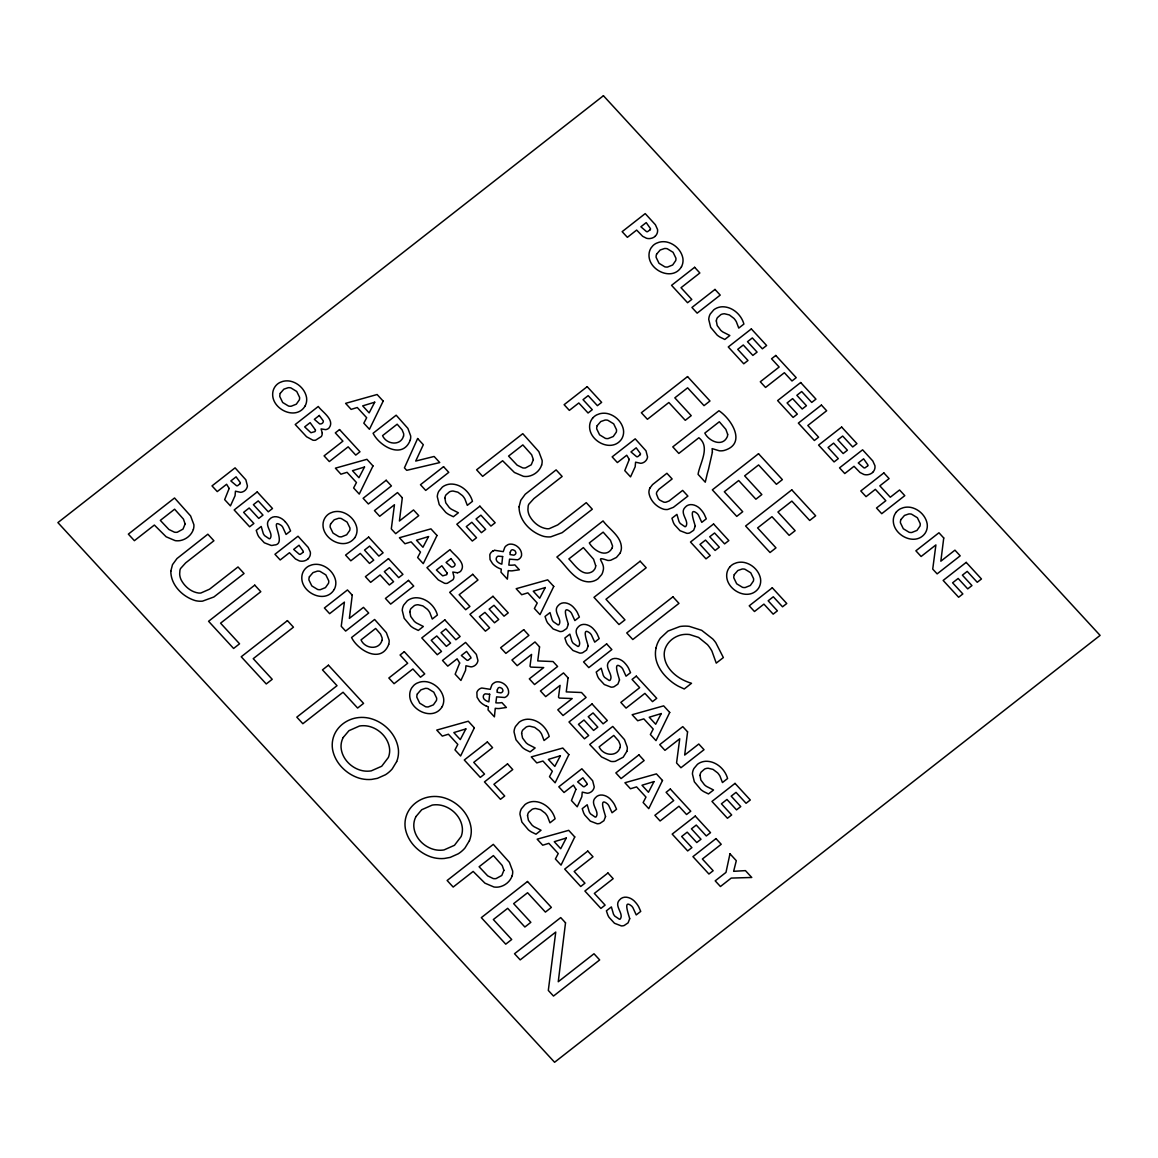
<?xml version="1.0" encoding="UTF-8"?>
<svg xmlns="http://www.w3.org/2000/svg" width="1158" height="1158" viewBox="0 0 1158 1158"><rect width="100%" height="100%" fill="white"/><g stroke="black" fill="none" stroke-linecap="round" stroke-linejoin="round"><path stroke-width="1.5" d="M619.979 553.278L616.432 557.461L610.831 560.197A11.754 10.654 22.4 0 1 607.849 560.458C592.78 555.362 606.039 562.209 603.043 570.952A14.938 13.534 22.4 0 1 601.682 574.6L598.049 578.739A15.575 14.113 22.4 0 1 588.221 581.852C573.818 580.867 566.349 565.48 556.882 557.041L603.057 520.912C609.166 529.293 621.238 536.111 621.426 547.792A14.851 13.462 22.4 0 1 619.979 553.278M494.756 550.311L503.238 551.642L504.758 547.416A8.178 7.411 22.4 0 1 506.089 545.867L507.797 544.738A7.368 6.673 22.4 0 1 510.085 544.115C515.976 543.681 522.142 549.239 521.578 555.261A6.716 6.094 22.4 0 1 520.449 557.765A7.252 6.572 22.4 0 1 519.406 558.793A6.803 6.166 22.4 0 1 517.525 559.792L509.578 559.169L508.825 565.104A21.481 19.469 22.4 0 0 514.847 564.872L519.334 569.779L512.039 570.851A19.932 18.065 22.4 0 1 508.217 570.59L507.363 579.145L500.994 572.211L501.284 569.114L499.995 568.65A18.094 16.4 22.4 0 1 492.555 563.628L490.037 559.56L489.82 554.798A7.484 6.789 22.4 0 1 491.397 552.178A8.164 7.397 22.4 0 1 493.033 550.962M457.309 572.761L452.807 572.038L453.979 576.829A7.657 6.934 22.4 0 1 453.024 579.695L447.321 583.299A7.99 7.237 22.4 0 1 444.629 583.314L438.303 579.897L426.955 567.652L450.013 549.616C453.516 554.725 467.137 563.063 460.739 571.155A6.34 5.747 22.4 0 1 457.309 572.761M486.403 706.105L488.329 706.814L488.039 709.912L494.408 716.845L495.262 708.291A20.033 18.152 22.4 0 0 499.084 708.551L506.379 707.48L501.892 702.588A21.51 19.498 22.4 0 1 495.87 702.834L496.623 696.87L504.555 697.492A6.832 6.195 22.4 0 0 506.451 696.494A7.266 6.586 22.4 0 0 507.494 695.451A6.731 6.094 22.4 0 0 508.608 692.962C509.173 686.926 503.021 681.382 497.129 681.816A7.368 6.673 22.4 0 0 494.842 682.438L493.134 683.567A8.193 7.426 22.4 0 0 491.803 685.116L490.283 689.343L481.8 688.011A7.382 6.702 22.4 0 0 480.078 688.663A8.149 7.382 22.4 0 0 478.428 689.879A7.484 6.789 22.4 0 0 476.864 692.484L477.082 697.261L479.615 701.328A17.992 16.313 22.4 0 0 486.403 706.119M285.244 521.795C281.597 517.192 273.65 514.181 269.293 519.551C263.459 525.515 274.113 533.129 270.089 538.571A2.316 2.099 22.4 0 1 269.221 538.774L264.603 535.633A13.216 11.971 22.4 0 1 263.286 533.592L261.216 526.456L256.236 530.35L257.612 534.446A18.238 16.53 22.4 0 0 258.9 536.878L264.328 542.798L271.175 545.432A8.251 7.469 22.4 0 0 274.012 545.027C288.356 544.796 267.382 516.034 281.481 525.602A13.766 12.477 22.4 0 1 282.74 527.179L286.069 534.446L290.571 530.929L288.574 526.427A23.146 20.974 22.4 0 0 285.244 521.795M727.644 434.279L725.863 429.372L719.321 421.758L704.817 433.092C708.812 441.198 722.462 447.437 727.253 436.812A7.484 6.789 22.4 0 0 727.644 434.279M492.917 551.049A7.484 6.789 22.4 0 1 494.654 550.383M170.819 571.14C170.718 585.022 182.66 596.848 195.355 600.626A20.801 18.846 22.4 0 0 202.505 601.147L213.868 596.992L244.048 573.514L238.012 566.957L209.526 589.205L200.87 593.012A11.233 10.176 22.4 0 1 198.394 593.012C190.925 591.897 184.513 586.397 181.126 579.811A17.587 15.937 22.4 0 1 179.664 574.021L179.924 570.315A10.364 9.394 22.4 0 1 180.576 568.506L185.685 562.86L213.912 540.757L207.861 534.2L176.971 558.561L172.499 564.655L170.819 571.14M519.074 506.828C518.958 520.709 530.9 532.535 543.594 536.328A20.786 18.832 22.4 0 0 550.745 536.849L562.122 532.694L592.303 509.216L586.252 502.644L557.765 524.892L549.124 528.714A11.233 10.176 22.4 0 1 546.634 528.699C539.179 527.599 532.752 522.099 529.365 515.513A17.631 15.98 22.4 0 1 527.918 509.708L528.178 506.003A10.379 9.409 22.4 0 1 528.815 504.208L533.925 498.562L562.151 476.459L556.115 469.887L525.225 494.249L520.753 500.343L519.074 506.828M712.402 452.127L708.421 469.598A111.877 101.397 22.4 0 0 707.205 473.955L705.265 482.177L698.071 474.346C699.664 463.475 710.809 446.916 698.867 437.753L678.82 453.444L672.784 446.872L718.959 410.743C731.682 419.254 747.084 443.963 723.996 450.505A14.851 13.462 22.4 0 1 719.335 450.795L712.112 448.609L712.402 452.127M409.845 611.916L410.728 616.519L414.246 621.253A16.313 14.793 22.4 0 0 416.417 622.961L423.35 626.478L418.313 630.43L413.782 628.229A22.089 20.019 22.4 0 1 410.67 626.044L404.185 618.3L402.246 610.44A15.213 13.78 22.4 0 1 403.722 605.012L407.312 600.785A15.343 13.91 22.4 0 1 415.65 597.76C425.695 597.499 434.843 605.547 437.406 615.028L432.267 619.052L429.85 612.683A18.007 16.328 22.4 0 0 427.403 609.325L422.858 605.895L418.038 604.751A8.671 7.86 22.4 0 0 414.419 605.547L410.931 608.601A8.83 8.005 22.4 0 0 409.961 611.033L409.845 611.916M444.889 498.201L445.772 502.818L449.29 507.551A16.328 14.793 22.4 0 0 451.446 509.259L458.394 512.777L453.357 516.729L448.826 514.528A22.089 20.019 22.4 0 1 445.714 512.343L439.229 504.599L437.29 496.739A15.199 13.78 22.4 0 1 438.766 491.31L442.356 487.084A15.343 13.91 22.4 0 1 450.694 484.058C460.739 483.798 469.887 491.846 472.45 501.327L467.311 505.351L464.894 498.982A18.05 16.357 22.4 0 0 462.447 495.624L457.902 492.193L453.082 491.035A8.671 7.86 22.4 0 0 449.463 491.846L445.975 494.9A8.83 8.005 22.4 0 0 445.005 497.332L444.889 498.201M521.636 733.376L522.519 737.993L526.036 742.712A16.342 14.808 22.4 0 0 528.207 744.435L535.141 747.952L530.103 751.904L525.573 749.689A22.089 20.019 22.4 0 1 522.461 747.518L515.976 739.759L514.036 731.914A15.213 13.795 22.4 0 1 515.513 726.471L519.102 722.245A15.329 13.896 22.4 0 1 527.44 719.219C537.486 718.973 546.634 727.021 549.21 736.488L544.057 740.512L541.64 734.158A18.036 16.342 22.4 0 0 539.208 730.799L534.663 727.369L529.828 726.211A8.671 7.86 22.4 0 0 526.21 727.021L522.721 730.076A8.83 8.005 22.4 0 0 521.751 732.507L521.636 733.376M527.541 815.681L528.424 820.298L531.942 825.017A16.342 14.808 22.4 0 0 534.113 826.74L541.047 830.257L536.009 834.194L531.479 831.994A22.016 19.961 22.4 0 1 528.366 829.808L521.882 822.064L519.942 814.219A15.213 13.78 22.4 0 1 521.418 808.776L525.008 804.549A15.343 13.896 22.4 0 1 533.346 801.524C543.391 801.264 552.554 809.312 555.102 818.793L549.963 822.817L547.531 816.462A18.108 16.4 22.4 0 0 545.1 813.104L540.554 809.674L535.734 808.516A8.671 7.86 22.4 0 0 532.115 809.326L528.627 812.366A8.83 8.005 22.4 0 0 527.657 814.812L527.541 815.681M700.011 775.426L700.894 780.029L704.426 784.762A16.342 14.808 22.4 0 0 706.583 786.47L713.531 789.988L708.479 793.939L703.948 791.725A22.089 20.019 22.4 0 1 700.836 789.553L694.351 781.809L692.426 773.949A15.213 13.78 22.4 0 1 693.903 768.521L697.478 764.294A15.343 13.896 22.4 0 1 705.83 761.269C715.861 761.009 725.024 769.057 727.586 778.523L722.447 782.547L720.015 776.193A18.036 16.342 22.4 0 0 717.584 772.835L713.038 769.404L708.218 768.246A8.671 7.86 22.4 0 0 704.6 769.057L701.111 772.111A8.83 8.005 22.4 0 0 700.141 774.543L700.011 775.426M716.324 320.954L717.207 325.557L720.739 330.291A16.342 14.808 22.4 0 0 722.896 331.999L729.844 335.516L724.807 339.453L720.276 337.253A22.031 19.961 22.4 0 1 717.149 335.082L710.679 327.338L708.739 319.478A15.213 13.795 22.4 0 1 710.216 314.05L713.791 309.808A15.358 13.91 22.4 0 1 722.143 306.783C732.189 306.523 741.337 314.585 743.899 324.066L738.761 328.09L736.329 321.721A18.007 16.328 22.4 0 0 733.897 318.363L729.352 314.933L724.532 313.775A8.671 7.86 22.4 0 0 720.913 314.585L717.424 317.639A8.83 8.005 22.4 0 0 716.455 320.071L716.324 320.954M322.271 433.078L322.242 433.714A7.657 6.934 22.4 0 1 321.302 436.566L315.598 440.185A7.99 7.237 22.4 0 1 312.906 440.185L306.581 436.769L295.218 424.523L318.276 406.472C321.779 411.597 335.415 419.92 329.002 428.026A6.369 5.761 22.4 0 1 325.572 429.632L321.084 428.909L322.271 433.078M185.121 523.937L183.007 529.105L177.29 532.231A8.396 7.599 22.4 0 1 174.453 532.188L168.909 529.481L160.325 520.391L174.612 509.202L183.427 519.088L185.121 523.937M503.904 870.309L501.79 875.477L496.058 878.589A8.396 7.599 22.4 0 1 493.236 878.56L487.677 875.853L479.108 866.763L493.395 855.588L502.196 865.46L503.904 870.309M533.36 459.625L531.247 464.807L525.529 467.919A8.381 7.599 22.4 0 1 522.707 467.89L517.148 465.169L508.565 456.078L522.851 444.904L531.667 454.79L533.36 459.625M315.439 429.994L315.425 430.342A3.011 2.721 22.4 0 1 314.918 431.601L310.937 432.745L304.684 426.897L310.127 422.641L315.439 429.994M447.162 573.123L447.147 573.471A3.011 2.721 22.4 0 1 446.641 574.73L442.674 575.873L436.407 570.025L441.849 565.77L447.162 573.123M229.154 488.459L224.666 499.634L230.428 505.887L235.045 495.783L235.45 491.195L240.488 492.309A7.295 6.601 22.4 0 0 242.702 491.846L243.73 491.354A9.105 8.251 22.4 0 0 245.322 490.167A8.642 7.831 22.4 0 0 247.421 485.94L245.858 479.832L235.074 467.846L212.015 485.897L217.255 491.585L226.621 484.261L229.154 488.459M575.946 789.365L571.459 800.554L577.22 806.808L581.837 796.704L582.242 792.115L587.28 793.23A7.295 6.615 22.4 0 0 589.494 792.767L590.522 792.275A9.134 8.28 22.4 0 0 592.114 791.073A8.671 7.86 22.4 0 0 594.228 786.861L592.65 780.753L581.866 768.767L558.807 786.818L564.047 792.506L573.413 785.167L575.946 789.365M629.286 459.436L624.784 470.626L630.545 476.879L635.163 466.775L635.583 462.187L640.606 463.287A7.295 6.601 22.4 0 0 642.82 462.824L643.848 462.331A9.163 8.309 22.4 0 0 644.832 461.666A8.656 7.845 22.4 0 0 647.554 456.918L645.976 450.809L635.206 438.839L612.148 456.874L617.373 462.563L626.739 455.239L629.286 459.436M459.654 663.013L455.166 674.202L460.927 680.455L465.545 670.352L465.95 665.763L470.988 666.878A7.295 6.615 22.4 0 0 473.202 666.4L474.23 665.922A9.105 8.251 22.4 0 0 475.822 664.721A8.656 7.845 22.4 0 0 477.936 660.509L476.358 654.386L465.574 642.415L442.515 660.451L447.755 666.139L457.12 658.815L459.654 663.013M595.704 565.712L595.617 566.638A8.12 7.353 22.4 0 1 594.676 569.157L593.518 570.605A10.943 9.915 22.4 0 1 591.376 572.153C581.765 576.698 574.339 564.322 568.867 558.938L583.371 547.604L593.562 559.242L595.704 565.712M502.63 556.549L501.834 564.149A10.436 9.452 22.4 0 1 498.418 562.585L497.318 561.644A3.865 3.503 22.4 0 1 497.318 556.593A3.141 2.852 22.4 0 1 498.302 556.158L502.63 556.549M489.675 694.25L488.864 701.849A10.422 9.452 22.4 0 1 485.463 700.286L484.348 699.345A4.039 3.662 22.4 0 1 483.436 695.697A3.503 3.17 22.4 0 1 484.406 694.337A3.156 2.866 22.4 0 1 485.332 693.859L489.675 694.25M565.524 922.81L558.257 981.738L593.996 953.758L599.67 959.924L553.495 996.054L548.313 990.437L555.753 932.06L520.203 959.881L514.528 953.729L560.718 917.585L565.524 922.81M352.249 595.169L349.369 618.386L363.467 607.357L368.693 613.031L345.634 631.081L341.234 626.29L344.404 602.117L329.625 613.682L324.399 607.993L347.458 589.958L352.249 595.169M402.318 497.781L399.423 520.999L413.522 509.954L418.747 515.643L395.689 533.679L391.303 528.902L394.458 504.729L379.694 516.294L374.454 510.606L397.512 492.57L402.318 497.781M687.577 731.842L684.682 755.059L698.781 744.015L704.021 749.704L680.947 767.74L676.562 762.963L679.732 738.79L664.953 750.355L659.713 744.666L682.771 726.631L687.577 731.842M943.741 537.978L940.846 561.181L954.945 550.151L960.185 555.84L937.126 573.876L932.726 569.099L935.896 544.926L921.117 556.491L915.877 550.803L938.95 532.767L943.741 537.978M539.556 646.902L537.746 660.928L553.032 661.551L557.591 666.501L534.533 684.552L529.307 678.863L543.71 667.587L530.798 667.095L530.002 666.241L531.58 654.415L517.177 665.676L511.952 660.002L534.996 641.952L539.556 646.902M568.057 677.864L566.248 691.891L581.533 692.513L586.093 697.463L563.034 715.514L557.794 709.825L572.197 698.549L559.3 698.057L558.503 697.188L560.081 685.377L545.679 696.638L540.439 690.95L563.497 672.914L568.057 677.864M568.332 624.35L566.74 628.505L562.817 631.153A8.251 7.469 22.4 0 1 559.965 631.559L553.133 628.939L547.705 623.018A18.195 16.487 22.4 0 1 546.417 620.572L545.042 616.476L550.021 612.582L552.091 619.718A13.187 11.942 22.4 0 0 553.408 621.759L558.011 624.9A2.316 2.099 22.4 0 0 558.894 624.712C562.904 619.255 552.25 611.656 558.098 605.677C562.455 600.307 570.402 603.332 574.05 607.936A23.16 20.989 22.4 0 1 577.379 612.568L579.376 617.055L574.875 620.572L571.545 613.306A13.795 12.506 22.4 0 0 570.286 611.728C561.239 604.288 567.348 620.254 568.332 624.35M588.177 645.918L586.57 650.058L582.648 652.707A8.251 7.469 22.4 0 1 579.811 653.112L572.978 650.492L567.536 644.572A18.195 16.487 22.4 0 1 566.248 642.125L564.887 638.029L569.852 634.135L571.922 641.271A13.187 11.956 22.4 0 0 573.239 643.312L577.856 646.454A2.316 2.099 22.4 0 0 578.725 646.265C582.749 640.808 572.095 633.209 577.943 627.231C582.286 621.875 590.247 624.886 593.895 629.489A23.203 21.032 22.4 0 1 597.224 634.121L599.222 638.608L594.72 642.14L591.376 634.859A13.751 12.463 22.4 0 0 590.131 633.296C581.084 625.827 587.164 641.793 588.177 645.918M619.501 679.949L617.909 684.103L613.986 686.752A8.251 7.469 22.4 0 1 611.135 687.157L604.302 684.537L598.874 678.602A18.195 16.487 22.4 0 1 597.571 676.171L596.211 672.074L601.19 668.18L603.26 675.317A13.216 11.971 22.4 0 0 604.577 677.358L609.18 680.499A2.316 2.099 22.4 0 0 610.063 680.296C614.073 674.853 603.419 667.254 609.267 661.276C613.624 655.906 621.571 658.931 625.219 663.52A23.203 21.032 22.4 0 1 628.548 668.166L630.545 672.653L626.044 676.171L622.715 668.904A13.751 12.463 22.4 0 0 621.455 667.326C612.408 659.872 618.502 675.838 619.501 679.949M605.533 816.549L603.926 820.689L600.003 823.338A8.251 7.469 22.4 0 1 597.166 823.743L590.319 821.123L584.906 815.203A18.21 16.502 22.4 0 1 583.603 812.771L582.242 808.66L587.207 804.767L589.277 811.917A13.172 11.927 22.4 0 0 590.594 813.944L595.212 817.099A2.316 2.099 22.4 0 0 596.081 816.897C600.105 811.454 589.451 803.84 595.284 797.862C599.641 792.492 607.588 795.517 611.236 800.12A23.146 20.974 22.4 0 1 614.58 804.752L616.563 809.239L612.061 812.757L608.732 805.49A13.795 12.506 22.4 0 0 607.487 803.927C598.425 796.472 604.534 812.438 605.533 816.549M629.706 918.699L628.099 922.854L624.176 925.503A8.251 7.469 22.4 0 1 621.339 925.908L614.493 923.273L609.065 917.353A18.267 16.559 22.4 0 1 607.776 914.921L606.401 910.81L611.381 906.917L613.451 914.067A13.187 11.956 22.4 0 0 614.768 916.094L619.385 919.235A2.316 2.099 22.4 0 0 620.254 919.047C624.278 913.59 613.624 905.99 619.472 900.012C623.815 894.656 631.761 897.667 635.409 902.27A23.131 20.96 22.4 0 1 638.753 906.902L640.736 911.404L636.234 914.921L632.905 907.655A13.766 12.477 22.4 0 0 631.646 906.077C622.599 898.622 628.693 914.588 629.706 918.699M695.249 526.137L693.642 530.292L689.719 532.941A8.251 7.469 22.4 0 1 686.882 533.346L680.036 530.711L674.607 524.791A18.224 16.516 22.4 0 1 673.319 522.359L671.944 518.263L676.923 514.369L678.993 521.505A13.187 11.956 22.4 0 0 680.311 523.546L684.914 526.687A2.316 2.099 22.4 0 0 685.797 526.485C689.821 521.042 679.153 513.443 685 507.465C689.357 502.094 697.304 505.105 700.952 509.708A23.102 20.931 22.4 0 1 704.296 514.355L706.279 518.842L701.777 522.359L698.448 515.093A13.766 12.477 22.4 0 0 697.188 513.515C688.141 506.06 694.25 522.026 695.249 526.137M656.05 647.915L655.587 650.695A31.092 28.183 22.4 0 0 656.094 659.655C658.309 668.962 664.851 676.547 672.248 682.308A43.526 39.444 22.4 0 0 678.226 686.158L684.248 688.981L691.5 683.307A49.186 44.583 22.4 0 1 687.056 681.729C675.635 677.227 664.388 667.399 664.2 654.27A21.814 19.773 22.4 0 1 665.387 648.104C667.934 641.662 673.855 636.9 680.455 635.105A23.03 20.873 22.4 0 1 689.56 634.541L698.564 637.421L707.466 644.63A36.347 32.931 22.4 0 1 711.938 651.114L716.252 663.129L723.359 657.57L715.774 642.661A40.327 36.549 22.4 0 0 712.735 638.941L701.661 630.314L689.285 626.362A31.309 28.385 22.4 0 0 679.847 626.536L668.007 631.052L660.321 638.246A32.8 29.732 22.4 0 0 656.774 645.267L656.05 647.915M729.974 853.793L725.979 872.408L715.195 880.847L720.435 886.521L731.219 878.082L751.759 877.475L745.448 870.628L733.636 871.308L736.3 860.684L729.974 853.793M510.273 552.221L510.215 552.525A11.262 10.205 22.4 0 0 510.041 554.552L513.616 555.16A3.069 2.779 22.4 0 0 514.601 554.827L515.397 554.19A2.519 2.273 22.4 0 0 515.831 552.395L515.223 551.165A4.024 3.648 22.4 0 0 514.586 550.513L512.893 549.775A2.2 1.998 22.4 0 0 511.532 550.064A2.142 1.94 22.4 0 0 511.025 550.499L510.273 552.221M497.318 689.922L497.245 690.226A11.16 10.118 22.4 0 0 497.086 692.252L500.661 692.86A3.069 2.779 22.4 0 0 501.646 692.542L502.442 691.891A2.519 2.287 22.4 0 0 502.861 690.096L502.268 688.865A4.039 3.662 22.4 0 0 501.631 688.214L499.938 687.476A2.2 1.998 22.4 0 0 498.577 687.765A2.157 1.954 22.4 0 0 498.07 688.199L497.318 689.922M403.52 436.132C400.567 446.293 386.367 444.513 382.56 435.625L397.165 424.204L402.087 429.835L403.621 433.57A8.019 7.266 22.4 0 1 403.52 436.132M381.995 640.403C379.028 650.564 364.828 648.769 361.035 639.896L375.641 628.461L380.562 634.106L382.082 637.841A8.019 7.281 22.4 0 1 381.995 640.403M620.123 747.359C617.156 757.52 602.956 755.74 599.149 746.852L613.769 735.417L618.69 741.062L620.21 744.797A8.019 7.266 22.4 0 1 620.123 747.359M280.294 393.3L280.033 394.096A8.468 7.672 22.4 0 0 279.802 396.572L282.682 402.492L288.516 406.038A8.468 7.686 22.4 0 0 291.194 406.226L296.332 404.171L299.372 399.843A8.468 7.686 22.4 0 0 299.589 397.368L296.738 391.476L290.875 387.901A8.468 7.672 22.4 0 0 288.197 387.698L283.869 389.175L280.294 393.3M309.432 576.742L309.172 577.524A8.482 7.686 22.4 0 0 308.94 580.013L311.82 585.919L317.654 589.48A8.482 7.686 22.4 0 0 320.346 589.668L325.47 587.613L328.51 583.285A8.468 7.686 22.4 0 0 328.727 580.809L325.876 574.918L320.013 571.343A8.468 7.672 22.4 0 0 317.335 571.14L313.007 572.617L309.432 576.742M330.638 523.894L330.377 524.69A8.482 7.686 22.4 0 0 330.16 527.165L333.026 533.085L338.86 536.632A8.482 7.686 22.4 0 0 341.552 536.834L346.676 534.779L349.716 530.436A8.482 7.686 22.4 0 0 349.948 527.961L347.096 522.084L341.234 518.509A8.482 7.686 22.4 0 0 338.541 518.306L334.213 519.783L330.638 523.894M417.343 693.989L417.083 694.786A8.482 7.686 22.4 0 0 416.851 697.261L419.732 703.181L425.565 706.727A8.482 7.686 22.4 0 0 428.257 706.916L433.381 704.86L436.421 700.532A8.468 7.686 22.4 0 0 436.638 698.057L433.787 692.166L427.924 688.59A8.468 7.672 22.4 0 0 425.247 688.388L420.919 689.864L417.343 693.989M597.21 425.652L596.949 426.448A8.468 7.672 22.4 0 0 596.717 428.923L599.598 434.829L605.431 438.39A8.468 7.686 22.4 0 0 608.109 438.578L613.248 436.523L616.288 432.195A8.482 7.686 22.4 0 0 616.505 429.719L613.668 423.828L607.791 420.253A8.482 7.686 22.4 0 0 605.113 420.05L600.785 421.541L597.21 425.652M656.629 254.109L656.354 254.905A8.482 7.686 22.4 0 0 656.137 257.38L659.018 263.3L664.851 266.847A8.482 7.686 22.4 0 0 667.529 267.049L672.668 264.994L675.693 260.651A8.482 7.686 22.4 0 0 675.925 258.176L673.073 252.299L667.211 248.724A8.482 7.686 22.4 0 0 664.533 248.521L660.205 249.998L656.629 254.109M734.302 574.6L734.027 575.396A8.468 7.672 22.4 0 0 733.81 577.871L736.691 583.791L742.524 587.338A8.468 7.686 22.4 0 0 745.202 587.54L750.326 585.485L753.366 581.142A8.482 7.686 22.4 0 0 753.597 578.667L750.746 572.79L744.884 569.215A8.482 7.686 22.4 0 0 742.191 569.012L737.878 570.489L734.302 574.6M900.924 519.551L900.649 520.333A8.482 7.686 22.4 0 0 900.432 522.823L903.312 528.743L909.146 532.289A8.482 7.686 22.4 0 0 911.824 532.477L916.962 530.422L919.988 526.094A8.482 7.686 22.4 0 0 920.219 523.619L917.368 517.727L911.505 514.152A8.482 7.686 22.4 0 0 908.813 513.949L904.485 515.426L900.924 519.551M410.25 440.098C402.738 459.755 379.592 446.38 373.093 433.251L396.166 415.201L407.891 428.388L410.67 435.944A14.142 12.825 22.4 0 1 410.25 440.098M388.712 644.369C381.214 664.026 358.068 650.651 351.569 637.522L374.627 619.487L386.352 632.659L389.131 640.215A14.142 12.825 22.4 0 1 388.712 644.369M626.854 751.339L623.192 757.202L615.318 761.313A13.129 11.898 22.4 0 1 610.874 761.399L601.523 756.927L589.697 744.478L612.756 726.442L624.48 739.629L627.26 747.171A14.142 12.81 22.4 0 1 626.854 751.339M512.154 875.766C510.287 881.528 504.902 885.87 499.011 886.956A15.155 13.737 22.4 0 1 493.93 886.985L484.941 883.163L473.159 871.424L453.169 887.057L447.133 880.485L493.308 844.356L509.39 862.319L512.661 871.048A15.532 14.07 22.4 0 1 512.154 875.766M193.372 529.409C191.504 535.155 186.12 539.483 180.228 540.583A15.155 13.737 22.4 0 1 175.148 540.627L166.159 536.791L154.361 525.052L134.386 540.685L128.35 534.128L174.54 497.983L190.607 515.947L193.878 524.675A15.517 14.055 22.4 0 1 193.372 529.409M541.611 465.096C539.744 470.857 534.374 475.185 528.482 476.285A15.155 13.737 22.4 0 1 523.402 476.314L514.413 472.478L502.615 460.739L482.64 476.372L476.604 469.815L522.779 433.671L538.861 451.649L542.132 460.377A15.517 14.07 22.4 0 1 541.611 465.096M649.956 487.996L649.45 489.183A11.276 10.219 22.4 0 0 648.943 492.859C650.043 500.488 656.47 507.03 663.722 509.231A11.015 9.988 22.4 0 0 667.761 509.462L673.377 507.349L687.895 496.087L682.655 490.399L669.034 501.009L665.98 502.181A6.34 5.747 22.4 0 1 663.78 502.138L659.872 500.184A11.233 10.176 22.4 0 1 658.251 498.519L656.456 493.974A6.412 5.804 22.4 0 1 656.774 492.092L658.873 489.327L672.132 478.963L666.907 473.275L652.547 484.609L649.956 487.996M640.316 454.587L637.754 456.686A2.982 2.692 22.4 0 1 636.654 456.701L630.965 451.924L636.205 447.828L640.432 453.646A2.808 2.533 22.4 0 1 640.316 454.587M470.684 658.164L468.136 660.263A2.967 2.692 22.4 0 1 467.036 660.277L461.347 655.5L466.587 651.404L470.814 657.223A2.794 2.533 22.4 0 1 470.684 658.164M586.976 784.531L584.428 786.629A2.967 2.692 22.4 0 1 583.328 786.644L577.639 781.867L582.879 777.771L587.106 783.575A2.794 2.533 22.4 0 1 586.976 784.531M240.184 483.61L237.622 485.709A2.967 2.692 22.4 0 1 236.536 485.723L230.847 480.946L236.087 476.835L240.314 482.654A2.808 2.548 22.4 0 1 240.184 483.61M417.633 438.535L404.431 467.861L406.704 470.336L439.765 462.578L434.134 456.469L415.722 461.043L423.321 444.715L417.633 438.535M343.202 737.501L342.319 739.441A22.928 20.786 22.4 0 0 341.074 747.706C342.015 758.895 351.439 768.29 362.193 770.649A22.899 20.757 22.4 0 0 371.255 770.866L381.706 766.249L388.379 757.462A22.784 20.641 22.4 0 0 389.624 749.197C388.61 738.022 379.245 728.614 368.49 726.24A22.798 20.67 22.4 0 0 359.458 726.023L348.963 730.669L343.202 737.501M415.968 816.564L415.085 818.503A22.928 20.772 22.4 0 0 413.84 826.769C414.781 837.958 424.204 847.338 434.959 849.711A22.899 20.757 22.4 0 0 444.006 849.929L454.472 845.297L461.145 836.525A22.769 20.641 22.4 0 0 462.375 828.245C461.376 817.085 452.011 807.676 441.256 805.302A22.798 20.656 22.4 0 0 432.224 805.085L421.729 809.731L415.968 816.564M396.673 761.588L392.244 768.883A34.364 31.136 22.4 0 1 385.513 774.716L377.421 778.335L371.515 779.421A31.107 28.197 22.4 0 1 359.154 778.162C346.155 774.094 334.952 762.905 332.534 749.269A31.469 28.516 22.4 0 1 334.141 735.2C337.846 726.023 346.749 719.538 356.403 717.873A31.353 28.414 22.4 0 1 368.664 718.076C383.848 721.333 397.151 734.679 398.482 750.427A30.875 27.98 22.4 0 1 396.673 761.588M469.439 840.636L465.009 847.945A34.364 31.15 22.4 0 1 458.279 853.779L450.187 857.398L444.281 858.483A31.092 28.183 22.4 0 1 431.92 857.224C418.921 853.156 407.717 841.967 405.3 828.332A31.483 28.53 22.4 0 1 406.892 814.262C410.612 805.085 419.514 798.586 429.169 796.936A31.353 28.414 22.4 0 1 441.43 797.124C456.614 800.381 469.916 813.741 471.248 829.49A30.875 27.98 22.4 0 1 469.439 840.636M383.182 401.102L369.445 429.285L363.815 423.162L366.666 417.72L357.272 407.515L351.135 409.382L345.591 403.36L377.117 394.516L383.182 401.102M372.992 465.921L359.255 494.09L353.624 487.967L356.461 482.524L347.067 472.319L340.93 474.187L335.4 468.165L366.912 459.321L372.992 465.921M437 535.474L423.263 563.642L417.633 557.519L420.484 552.077L411.09 541.872L404.953 543.753L399.409 537.732L430.935 528.873L437 535.474M474.331 727.817L460.609 755.986L454.978 749.877L457.815 744.42L448.421 734.23L442.298 736.097L436.74 730.076L468.266 721.231L474.331 727.817M553.756 586.44L540.019 614.623L534.388 608.5L537.225 603.043L527.845 592.853L521.708 594.72L516.164 588.698L547.691 579.854L553.756 586.44M568.867 754.64L555.131 782.808L549.5 776.685L552.337 771.242L542.943 761.038L536.805 762.905L531.276 756.898L562.802 748.039L568.867 754.64M574.759 836.945L561.037 865.113L555.391 858.99L558.243 853.547L548.849 843.342L542.711 845.21L537.167 839.188L568.694 830.344L574.759 836.945M669.729 712.459L656.007 740.642L650.376 734.519L653.213 729.062L643.819 718.872L637.696 720.739L632.138 714.718L663.664 705.859L669.729 712.459M662.492 780.478L648.769 808.66L643.139 802.537L645.976 797.095L636.582 786.89L630.459 788.757L624.915 782.736L656.427 773.891L662.492 780.478M612.032 548.168C606.387 558.648 593.489 550.426 589.321 542.943L603.144 532.13L610.469 540.337L612.524 545.91A7.078 6.427 22.4 0 1 612.032 548.168M374.714 402.202L369.141 412.899L362.671 405.879L374.714 402.202M364.524 467.021L358.951 477.704L352.481 470.684L364.524 467.021M428.532 536.574L422.959 547.256L416.489 540.236L428.532 536.574M465.863 728.918L460.291 739.6L453.835 732.58L465.863 728.918M545.288 587.54L539.715 598.237L533.245 591.202L545.288 587.54M560.4 755.74L554.827 766.422L548.356 759.402L560.4 755.74M566.291 838.03L560.718 848.727L554.262 841.707L566.291 838.03M661.276 713.56L655.689 724.242L649.233 717.222L661.276 713.56M654.024 781.578L648.451 792.275L641.995 785.24L654.024 781.578M303.092 552.308L300.385 554.291A2.678 2.432 22.4 0 1 299.329 554.262L293.683 549.413L299.025 545.23L303.295 551.309A2.504 2.273 22.4 0 1 303.092 552.308M867.675 465.892L864.983 467.875A2.663 2.417 22.4 0 1 863.926 467.846L858.266 462.983L863.607 458.814L867.878 464.894A2.504 2.273 22.4 0 1 867.675 465.892M650.275 229.689L647.583 231.658A2.678 2.417 22.4 0 1 646.526 231.629L640.881 226.78L646.222 222.597L650.492 228.691A2.504 2.258 22.4 0 1 650.275 229.689M305.147 405.922C296.303 421.049 271.768 409.454 272.68 393.662A15.865 14.374 22.4 0 1 275.676 385.846L276.632 384.818A14.721 13.346 22.4 0 1 279.975 382.458L282.639 381.445A16.226 14.707 22.4 0 1 290.354 381.185C298.214 382.849 305.046 389.464 306.537 397.411A16.313 14.779 22.4 0 1 305.147 405.922M334.286 589.364C325.441 604.49 300.906 592.896 301.818 577.104A15.865 14.374 22.4 0 1 304.815 569.273L305.77 568.26A14.721 13.331 22.4 0 1 309.114 565.9L311.791 564.887A16.241 14.721 22.4 0 1 319.492 564.641C327.352 566.291 334.184 572.906 335.675 580.853A16.299 14.779 22.4 0 1 334.286 589.364M681.483 266.731C672.639 281.857 648.089 270.277 649.016 254.485A15.937 14.446 22.4 0 1 651.187 247.769L652.953 245.641A14.721 13.346 22.4 0 1 656.311 243.281L658.989 242.268A16.241 14.721 22.4 0 1 666.69 242.008C674.549 243.672 681.382 250.273 682.873 258.234A16.313 14.793 22.4 0 1 681.483 266.745M442.197 706.612C433.353 721.738 408.817 710.158 409.729 694.351A15.922 14.432 22.4 0 1 411.901 687.649L413.681 685.507A14.707 13.331 22.4 0 1 417.025 683.148L419.703 682.134A16.241 14.721 22.4 0 1 427.403 681.888C435.263 683.538 442.095 690.154 443.586 698.1A16.299 14.779 22.4 0 1 442.197 706.612M592.592 418.197L591.767 419.312A15.908 14.417 22.4 0 0 589.61 426.014C588.857 441.212 611.525 452.908 621.354 439.447A16.255 14.736 22.4 0 0 623.453 429.763C621.976 421.801 615.115 415.201 607.27 413.536A16.255 14.721 22.4 0 0 599.554 413.797L596.891 414.81A14.707 13.331 22.4 0 0 593.533 417.169L592.592 418.197M729.685 567.145L728.845 568.26A15.908 14.417 22.4 0 0 726.688 574.961C725.95 590.16 748.604 601.856 758.447 588.394A16.27 14.736 22.4 0 0 760.531 578.711C759.069 570.764 752.208 564.163 744.348 562.499A16.241 14.721 22.4 0 0 736.647 562.745L733.984 563.758A14.721 13.346 22.4 0 0 730.626 566.117L729.685 567.145M896.306 512.097L895.481 513.211A15.922 14.432 22.4 0 0 893.31 519.913C892.557 535.126 915.24 546.808 925.068 533.346A16.27 14.736 22.4 0 0 927.153 523.662C925.691 515.701 918.83 509.1 910.984 507.436A16.241 14.721 22.4 0 0 903.269 507.696L900.606 508.709A14.721 13.346 22.4 0 0 897.247 511.069L896.306 512.097M354.782 537.688C344.954 551.15 322.286 539.469 323.024 524.256A15.85 14.374 22.4 0 1 326.02 516.439L326.976 515.411A14.736 13.346 22.4 0 1 330.32 513.052L332.997 512.039A16.226 14.707 22.4 0 1 340.698 511.793C348.558 513.457 355.39 520.058 356.881 528.019A16.255 14.736 22.4 0 1 354.797 537.688M655.269 236.189L654.69 236.681A9.742 8.83 22.4 0 1 651.838 238.157L650.145 238.519A8.975 8.135 22.4 0 1 646.468 238.244L642.661 236.304L636.654 230.08L627.375 237.332L622.15 231.658L645.209 213.608L655.399 224.753L657.541 229.501A9.177 8.309 22.4 0 1 655.254 236.174M308.071 558.822L307.492 559.314A9.669 8.772 22.4 0 1 303.816 561.008L302.947 561.152A9.003 8.164 22.4 0 1 299.271 560.863L295.464 558.938L289.457 552.713L280.193 559.965L274.953 554.277L298.011 536.226L308.202 547.387L310.344 552.134A9.177 8.309 22.4 0 1 308.057 558.807M872.669 472.392L872.09 472.898A9.684 8.772 22.4 0 1 868.399 474.592L867.545 474.737A8.989 8.149 22.4 0 1 863.868 474.447L860.047 472.507L854.039 466.298L844.775 473.55L839.536 467.861L862.609 449.811L872.785 460.956L874.941 465.704A9.177 8.323 22.4 0 1 872.654 472.392M603.419 95.723L57.9 522.605L554.581 1062.277L1100.1 635.395L603.419 95.723M319.29 415.476L314.354 419.341L319.594 423.871A3.3 2.996 22.4 0 0 322.271 423.263A3.17 2.866 22.4 0 0 323.328 420.962L319.29 415.476M257.221 491.918L234.162 509.954L249.65 526.789L253.877 523.474L243.629 512.343L249.173 508L258.755 518.408L262.982 515.093L253.399 504.685L258.234 500.907L268.265 511.807L272.492 508.507L257.221 491.918M339.54 429.575L335.313 432.875L342.913 441.14L324.081 455.876L329.321 461.564L348.153 446.829L355.752 455.094L359.979 451.779L339.54 429.575M386.179 480.252L363.12 498.287L368.36 503.976L391.418 485.926L386.179 480.252M254.746 585.137L208.57 621.281L233.598 648.466L239.561 643.805L220.57 623.178L260.796 591.709L254.746 585.137M694.626 267.295L671.568 285.346L687.562 302.73L691.789 299.43L681.02 287.72L699.852 272.984L694.626 267.295M443.543 466.674L420.47 484.724L425.71 490.413L448.768 472.363L443.543 466.674M368.635 537.08L345.576 555.116L350.816 560.805L360.283 553.408L369.503 563.439L373.73 560.125L364.509 550.093L369.648 546.069L378.883 556.101L383.11 552.8L368.635 537.08M287.416 620.63L241.226 656.76L266.253 683.958L272.217 679.297L253.226 658.67L293.452 627.187L287.416 620.63M587.178 386.656L564.12 404.692L569.345 410.381L578.812 402.97L588.047 413.001L592.274 409.7L583.039 399.669L588.177 395.645L597.412 405.676L601.639 402.362L587.178 386.656M714.993 289.428L691.934 307.478L697.159 313.152L720.218 295.102L714.993 289.428M388.466 558.634L365.407 576.67L370.647 582.358L380.114 574.947L389.349 584.993L393.575 581.678L384.34 571.647L389.479 567.623L398.714 577.654L402.941 574.354L388.466 558.634M479.89 506.176L456.831 524.227L472.305 541.047L476.531 537.746L466.283 526.601L471.827 522.258L481.41 532.666L485.636 529.351L476.054 518.958L480.888 515.165L490.934 526.079L495.161 522.765L479.89 506.176M408.499 580.39L385.44 598.44L390.666 604.114L413.724 586.064L408.499 580.39M451.012 558.59L446.076 562.455L451.331 566.986A3.3 2.996 22.4 0 0 453.994 566.378A3.17 2.866 22.4 0 0 455.051 564.091L451.012 558.59M687.548 376.596L641.358 412.74L647.409 419.297L668.861 402.506L685.261 420.325L691.225 415.664L674.824 397.845L687.62 387.829L704.021 405.647L709.984 400.986L687.548 376.596M751.339 328.915L728.266 346.966L743.754 363.786L747.981 360.485L737.733 349.34L743.277 344.997L752.859 355.405L757.086 352.104L747.503 341.697L752.338 337.919L762.384 348.819L766.61 345.504L751.339 328.915M328.438 665.199L322.474 669.874L337.021 685.681L296.81 717.149L302.846 723.721L343.058 692.238L357.619 708.045L363.569 703.384L328.438 665.199M472.739 574.31L449.68 592.346L465.69 609.745L469.916 606.445L459.147 594.734L477.979 579.999L472.739 574.31M775.773 355.463L771.546 358.777L779.146 367.028L760.299 381.764L765.539 387.452L784.371 372.717L791.985 380.982L796.212 377.667L775.773 355.463M404.287 651.708L400.075 655.008L407.674 663.273L388.842 678.009L394.067 683.698L412.899 668.962L420.499 677.213L424.725 673.913L404.287 651.708M444.846 619.877L421.787 637.928L437.275 654.748L441.502 651.447L431.239 640.302L436.783 635.974L446.366 646.367L450.592 643.066L441.01 632.659L445.859 628.881L455.89 639.781L460.117 636.48L444.846 619.877M492.975 596.298L469.916 614.333L485.405 631.168L489.631 627.853L479.383 616.722L484.927 612.379L494.509 622.787L498.736 619.472L489.154 609.079L493.988 605.287L504.034 616.186L508.246 612.886L492.975 596.298M800.685 382.531L777.626 400.581L793.114 417.416L797.341 414.101L787.078 402.955L792.622 398.627L802.205 409.02L806.431 405.72L796.849 395.312L801.683 391.534L811.729 402.434L815.956 399.134L800.685 382.531M523.706 629.677L500.632 647.727L505.872 653.401L528.931 635.366L523.706 629.677M758.519 453.719L712.344 489.863L736.749 516.381L742.712 511.72L724.329 491.759L738.688 480.527L755.885 499.214L761.848 494.553L744.652 475.851L758.591 464.937L776.41 484.305L782.374 479.629L758.519 453.719M821.413 405.068L798.354 423.104L814.364 440.503L818.59 437.188L807.821 425.493L826.653 410.757L821.413 405.068M640.157 561.21L593.982 597.34L618.994 624.538L624.958 619.877L605.967 599.251L646.193 567.767L640.157 561.21M713.574 523.981L690.501 542.031L705.989 558.851L710.23 555.551L699.982 544.405L705.511 540.077L715.094 550.47L719.321 547.169L709.738 536.762L714.573 532.984L724.604 543.884L728.831 540.569L713.574 523.981M841.649 427.056L818.59 445.092L834.078 461.926L838.305 458.626L828.057 447.48L833.601 443.138L843.169 453.545L847.395 450.23L837.827 439.837L842.662 436.045L852.708 446.959L856.934 443.644L841.649 427.056M791.783 489.863L745.607 526.007L770.027 552.525L775.976 547.864L757.607 527.918L771.966 516.685L789.163 535.358L795.126 530.697L777.93 512.01L791.869 501.096L809.688 520.463L815.652 515.788L791.783 489.863M606.633 643.891L583.56 661.927L588.8 667.616L611.858 649.566L606.633 643.891M487.344 741.96L464.286 759.995L480.295 777.394L484.522 774.08L473.752 762.369L492.57 747.634L487.344 741.96M672.928 596.819L626.739 632.948L632.789 639.52L678.964 603.376L672.928 596.819M507.522 763.875L484.464 781.911L500.473 799.31L504.7 795.995L493.916 784.299L512.748 769.563L507.522 763.875M883.858 472.913L860.799 490.963L866.039 496.652L875.361 489.342L885.827 500.719L876.505 508.015L881.73 513.703L904.789 495.653L899.563 489.979L890.299 497.231L879.834 485.853L889.098 478.601L883.858 472.913M592.056 703.948L568.998 721.984L584.472 738.804L588.698 735.504L578.45 724.358L583.994 720.015L593.576 730.423L597.803 727.123L588.221 716.715L593.055 712.923L603.101 723.837L607.313 720.537L592.056 703.948M636.292 676.127L632.065 679.428L639.665 687.678L620.833 702.414L626.073 708.117L644.905 693.381L652.504 701.632L656.731 698.332L636.292 676.127M772.285 587.786L749.226 605.822L754.466 611.511L763.933 604.114L773.168 614.145L777.394 610.831L768.159 600.799L773.298 596.775L782.533 606.806L786.76 603.506L772.285 587.786M638.912 754.857L615.853 772.907L621.079 778.581L644.138 760.545L638.912 754.857M527.498 881.499L481.323 917.643L505.742 944.175L511.706 939.5L493.337 919.539L507.682 908.321L524.878 927.008L530.842 922.333L513.645 903.645L527.585 892.731L545.404 912.099L551.367 907.423L527.498 881.499M587.772 851.072L564.713 869.108L580.723 886.507L584.949 883.192L574.18 871.496L592.997 856.761L587.772 851.072M670.323 789.003L666.111 792.304L673.71 800.569L654.878 815.304L660.103 820.979L678.95 806.243L686.549 814.508L690.776 811.208L670.323 789.003M966.206 562.383L943.148 580.433L958.621 597.253L962.848 593.938L952.6 582.807L958.158 578.464L967.726 588.872L971.953 585.572L962.385 575.164L967.22 571.386L977.236 582.271L981.463 578.971L966.206 562.383M607.95 872.987L584.891 891.038L600.901 908.422L605.113 905.122L594.344 893.411L613.175 878.676L607.95 872.987M735.026 783.387L711.967 801.437L727.441 818.257L731.668 814.957L721.42 803.811L726.963 799.469L736.531 809.876L740.758 806.576L731.19 796.168L736.025 792.376L746.07 803.29L750.297 799.99L735.026 783.387M695.249 816.072L672.19 834.107L687.678 850.942L691.905 847.627L681.657 836.496L687.201 832.153L696.769 842.546L700.995 839.246L691.427 828.839L696.262 825.061L706.293 835.96L710.52 832.66L695.249 816.072M715.977 838.595L692.933 856.645L708.928 874.029L713.154 870.729L702.385 859.019L721.217 844.283L715.977 838.595"/></g></svg>
